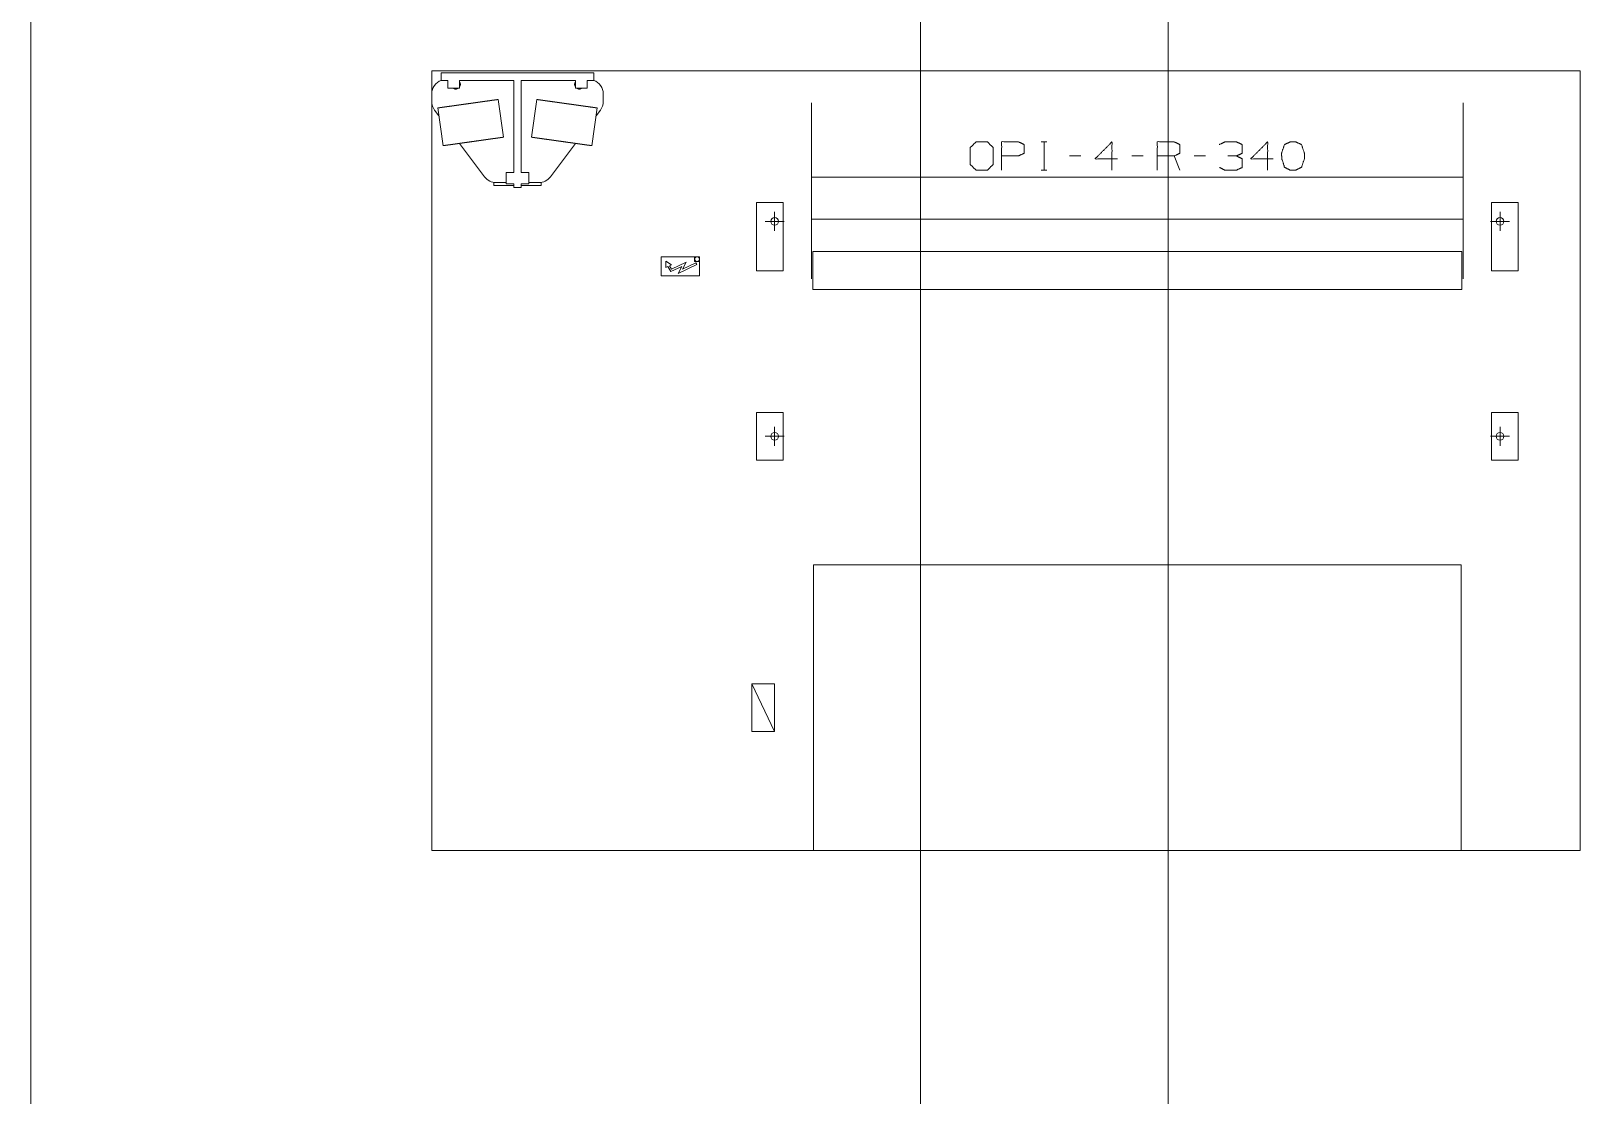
# Model space of a CAD drawing. Header units: millimetres. Extents: x 3056 to 110866, y 16649 to 58349.
# Drawn here: x 91386 to 99518, y 38066 to 43652 of the extents above; entities that cross this region are included whole.
import ezdxf

# ---------------------------------------------------------------- set-up
doc = ezdxf.new("R2010")
doc.units = ezdxf.units.MM
doc.layers.add('1', color=7, linetype='Continuous', true_color=0xffffff)

msp = doc.modelspace()

# ---------------------------------------------------------------- linework, layer by layer
at = {"layer": '1', "color": 143, "linetype": 'Continuous', "lineweight": 13}
for p, q in [((97356.5, 17870.4), (97356.5, 55303.3)), ((96056.5, 54873.3), (96056.5, 17870.4)), ((91386.5, 27999.3), (91386.5, 47349.3))]:
    msp.add_line(p, q, dxfattribs=at)
at = {"layer": '1', "color": 9, "linetype": 'Continuous', "lineweight": 13}
msp.add_line((91386.5, 27999.3), (91386.5, 47349.3), dxfattribs=at)
at = {"layer": '1', "color": 4, "linetype": 'Continuous', "lineweight": 13}
for p, q in [((93490.5, 39349.3), (93490.5, 43442.3)), ((93490.5, 39349.3), (93490.5, 43442.3)), ((93490.5, 43442.3), (99518.5, 43442.3)), ((93490.5, 43442.3), (99518.5, 43442.3)), ((94340.5, 43432.3), (93540.5, 43432.3)), ((93540.5, 43432.3), (93540.5, 43392.3)), ((94340.5, 43432.3), (94340.5, 43392.3)), ((99518.5, 43442.3), (99518.5, 39349.3)), ((99518.5, 43442.3), (99518.5, 39349.3)), ((93540.5, 43392.3), (93575.5, 43392.3)), ((93575.5, 43392.3), (93575.5, 43352.3)), ((93635.5, 43352.3), (93575.5, 43352.3)), ((93635.5, 43392.3), (93920.5, 43392.3)), ((93635.5, 43392.3), (93635.5, 43352.3)), ((93920.5, 43392.3), (93920.5, 42909.3)), ((93960.5, 43392.3), (94245.5, 43392.3)), ((93960.5, 43392.3), (93960.5, 42909.3)), ((94245.5, 43392.3), (94245.5, 43352.3)), ((94305.5, 43352.3), (94245.5, 43352.3)), ((94305.5, 43392.3), (94340.5, 43392.3)), ((94305.5, 43392.3), (94305.5, 43352.3)), ((93866.6, 43094.5), (93838.7, 43292.6)), ((94042.2, 43292.6), (94014.4, 43094.5)), ((94390.5, 43322.3), (94390.5, 43281.3)), ((93505.5, 43236.3), (93527.7, 43206.7)), ((93521.9, 43248.1), (93549.7, 43050)), ((94331.2, 43050), (94359.1, 43248.1)), ((94353.3, 43206.7), (94375.5, 43236.3)), ((93636.1, 43062.1), (93768, 42886.3)), ((94113, 42886.3), (94244.9, 43062.1)), ((96689.3, 43070), (96719, 43070)), ((96704.9, 43070), (96704.9, 42921.5)), ((96898.1, 42996.5), (96838.7, 42996.5)), ((97224.9, 42996.5), (97165.6, 42996.5)), ((97418.1, 42921.5), (97388.4, 42996.5)), ((97551.8, 42996.5), (97492.4, 42996.5)), ((93815.5, 42857.3), (93815.5, 42841.3)), ((93880.5, 42856.3), (93828, 42856.3)), ((93920.5, 42909.3), (93880.5, 42909.3)), ((93880.5, 42909.3), (93880.5, 42849.3)), ((93960.5, 42909.3), (94000.5, 42909.3)), ((94000.5, 42909.3), (94000.5, 42849.3)), ((94053, 42856.3), (94000.5, 42856.3)), ((94065.5, 42857.3), (94065.5, 42841.3)), ((98904.5, 42884), (95484.5, 42884)), ((96689.3, 42921.5), (96719, 42921.5)), ((93815.5, 42841.3), (93920.5, 42841.3)), ((93920.5, 42849.3), (93880.5, 42849.3)), ((93920.5, 42849.3), (93920.5, 42831.3)), ((93960.5, 42831.3), (93920.5, 42831.3)), ((93960.5, 42849.3), (93960.5, 42831.3)), ((93960.5, 42849.3), (94000.5, 42849.3)), ((93960.5, 42841.3), (94065.5, 42841.3)), ((95195.5, 42392.3), (95195.5, 42752.3)), ((95195.5, 42752.3), (95336, 42752.3)), ((95290.5, 42702.3), (95290.5, 42602.3)), ((95336, 42752.3), (95336, 42392.3)), ((99053, 42392.3), (99053, 42752.3)), ((99053, 42752.3), (99193, 42752.3)), ((99098.5, 42702.3), (99098.5, 42602.3)), ((99193, 42752.3), (99193, 42392.3)), ((95240.5, 42652.3), (95340.5, 42652.3)), ((95484.5, 42664.9), (98904.5, 42664.9)), ((99048.5, 42652.3), (99148.5, 42652.3)), ((94695.5, 42467.3), (94895.5, 42467.3)), ((94695.5, 42367.3), (94695.5, 42467.3)), ((94870.5, 42442.3), (94870.5, 42467.3)), ((94895.5, 42467.3), (94895.5, 42367.3)), ((95490.5, 42294.3), (95490.5, 42494.3)), ((95490.5, 42494.3), (98898.5, 42494.3)), ((98898.5, 42494.3), (98898.5, 42294.3)), ((94749.6, 42425.1), (94718.9, 42444.3)), ((94718.9, 42410.8), (94718.9, 42444.3)), ((94718.9, 42410.8), (94729.5, 42415.8)), ((94744.8, 42389), (94729.5, 42415.8)), ((94738.6, 42420), (94749.6, 42425.1)), ((94748.9, 42401.9), (94738.6, 42420)), ((94802.9, 42416.2), (94744.8, 42389)), ((94748.9, 42401.9), (94825.8, 42438)), ((94882.2, 42425.9), (94783.5, 42379.6)), ((94783.5, 42379.6), (94802.9, 42416.2)), ((94806.4, 42401.4), (94825.8, 42438)), ((94877.6, 42434.8), (94806.4, 42401.4)), ((94895.5, 42442.3), (94870.5, 42442.3)), ((94882.2, 42425.9), (94877.6, 42434.8)), ((95336, 42392.3), (95195.5, 42392.3)), ((99193, 42392.3), (99053, 42392.3)), ((94895.5, 42367.3), (94695.5, 42367.3)), ((98898.5, 42294.3), (95490.5, 42294.3)), ((95195.5, 41649.3), (95336, 41649.3)), ((95195.5, 41399.3), (95195.5, 41649.3)), ((95336, 41649.3), (95336, 41399.3)), ((99053, 41399.3), (99053, 41649.3)), ((99053, 41649.3), (99193, 41649.3)), ((99193, 41649.3), (99193, 41399.3)), ((95290.5, 41574.3), (95290.5, 41474.3)), ((99098.5, 41574.3), (99098.5, 41474.3)), ((95240.5, 41524.3), (95340.5, 41524.3)), ((99048.5, 41524.3), (99148.5, 41524.3)), ((95336, 41399.3), (95195.5, 41399.3)), ((99193, 41399.3), (99053, 41399.3)), ((98894.5, 40849.3), (95494.5, 40849.3)), ((95170.5, 40224.3), (95290.5, 39974.3)), ((95170.5, 40224.3), (95290.5, 40224.3)), ((95170.5, 39974.3), (95170.5, 40224.3)), ((95290.5, 40224.3), (95290.5, 39974.3)), ((95290.5, 39974.3), (95170.5, 39974.3)), ((99518.5, 39349.3), (93490.5, 39349.3)), ((99518.5, 39349.3), (93490.5, 39349.3))]:
    msp.add_line(p, q, dxfattribs=at)
for centre, radius in [((95290.5, 42652.3), 20), ((99098.5, 42652.3), 20), ((94883, 42454.8), 12.5), ((95290.5, 41524.3), 20), ((99098.5, 41524.3), 20)]:
    msp.add_circle(centre, radius, dxfattribs=at)
for centre, radius, start, end in [((93565.5, 43322.3), 75, 109.47234, 180), ((93615.5, 43372.3), 25, 233.12812, 270), ((93615.5, 43372.3), 25, 270, 306.87188), ((93615.5, 43372.3), 25, 323.13375, 36.87188), ((94265.5, 43372.3), 25, 143.12812, 216.86625), ((94265.5, 43372.3), 25, 233.12812, 270), ((94265.5, 43372.3), 25, 270, 306.87188), ((94315.5, 43322.3), 75, 0, 70.52766), ((93565.5, 43281.3), 75, 180, 216.8699), ((94315.5, 43281.3), 75, 323.1301, 0), ((93828, 42931.3), 75, 216.8699, 270), ((94053, 42931.3), 75, 270, 323.1301)]:
    msp.add_arc(centre, radius, start, end, dxfattribs=at)
for points, knots in [([(93838.7, 43292.6), (93838.7, 43292.6), (93838.6, 43292.6), (93838.5, 43292.6), (93838.3, 43292.5), (93837.8, 43292.5), (93837.1, 43292.4), (93836.2, 43292.2), (93835.1, 43292.1), (93834.5, 43292), (93833.8, 43291.9), (93833.1, 43291.8), (93832.3, 43291.7), (93830.6, 43291.5), (93828.7, 43291.2), (93827.7, 43291), (93826.7, 43290.9), (93824.4, 43290.6), (93823.2, 43290.4), (93822, 43290.2), (93819.4, 43289.9), (93818, 43289.7), (93816.6, 43289.5), (93813.6, 43289.1), (93812, 43288.8), (93808.8, 43288.4), (93807.1, 43288.2), (93803.7, 43287.7), (93801.9, 43287.4), (93798.1, 43286.9), (93796.3, 43286.6), (93794.3, 43286.3), (93792.3, 43286.1), (93788.3, 43285.5), (93784.1, 43284.9), (93779.7, 43284.3), (93775.2, 43283.7), (93773, 43283.3), (93770.7, 43283), (93766, 43282.4), (93763.6, 43282), (93758.7, 43281.3), (93756.2, 43281), (93751.2, 43280.3), (93748.7, 43279.9), (93743.5, 43279.2), (93740.9, 43278.8), (93738.3, 43278.5), (93733, 43277.7), (93730.3, 43277.4), (93727.6, 43277), (93722.2, 43276.2), (93719.5, 43275.8), (93714, 43275.1), (93711.2, 43274.7), (93705.6, 43273.9), (93702.8, 43273.5), (93700, 43273.1), (93694.4, 43272.3), (93688.8, 43271.5), (93683.1, 43270.7), (93677.5, 43269.9), (93674.6, 43269.5), (93669, 43268.7), (93666.2, 43268.3), (93663.4, 43267.9), (93657.8, 43267.2), (93655, 43266.8), (93652.2, 43266.4), (93646.6, 43265.6), (93643.9, 43265.2), (93641.1, 43264.8), (93638.4, 43264.4), (93635.7, 43264.1), (93633, 43263.7), (93627.6, 43262.9), (93624.9, 43262.5), (93622.3, 43262.2), (93617.1, 43261.4), (93614.5, 43261.1), (93611.9, 43260.7), (93609.4, 43260.4), (93606.9, 43260), (93601.9, 43259.3), (93597, 43258.6), (93594.6, 43258.3), (93589.9, 43257.6), (93585.3, 43257), (93583.1, 43256.7), (93578.7, 43256.1), (93576.5, 43255.7), (93574.4, 43255.4), (93572.3, 43255.2), (93570.3, 43254.9), (93566.3, 43254.3), (93562.4, 43253.8), (93560.6, 43253.5), (93556.9, 43253), (93555.2, 43252.7), (93551.8, 43252.3), (93550.2, 43252), (93548.6, 43251.8), (93545.5, 43251.4), (93542.6, 43251), (93541.2, 43250.8), (93539.9, 43250.6), (93537.4, 43250.2), (93536.2, 43250.1), (93535, 43249.9), (93533.9, 43249.8), (93531.8, 43249.5), (93530, 43249.2), (93529.1, 43249.1), (93528.3, 43249), (93526.8, 43248.8), (93526.1, 43248.7), (93525.5, 43248.6), (93524.9, 43248.5), (93524.4, 43248.4), (93523.9, 43248.3), (93523.5, 43248.3), (93523.1, 43248.2), (93522.8, 43248.2), (93522.5, 43248.2), (93522.3, 43248.1), (93522, 43248.1), (93521.9, 43248.1), (93521.9, 43248.1)], [0, 0, 0.000167, 0.000301, 0.000802, 0.00127, 0.002872, 0.005077, 0.007949, 0.011422, 0.01346, 0.01553, 0.017901, 0.02024, 0.025583, 0.031528, 0.034801, 0.038041, 0.045188, 0.049029, 0.052869, 0.061152, 0.065561, 0.070002, 0.079354, 0.08433, 0.094516, 0.099727, 0.110681, 0.116392, 0.128081, 0.134059, 0.140238, 0.14645, 0.159275, 0.172567, 0.18626, 0.200355, 0.207602, 0.214848, 0.229677, 0.237259, 0.252622, 0.260371, 0.276201, 0.28425, 0.300481, 0.308663, 0.316946, 0.333679, 0.342095, 0.350612, 0.367744, 0.376328, 0.393728, 0.402479, 0.420045, 0.428829, 0.437681, 0.455447, 0.473249, 0.491083, 0.508917, 0.517835, 0.53567, 0.544553, 0.553437, 0.571138, 0.579955, 0.588772, 0.606272, 0.614956, 0.62364, 0.632257, 0.640872, 0.649389, 0.666322, 0.674737, 0.683021, 0.69952, 0.707701, 0.715751, 0.723799, 0.731715, 0.747378, 0.762709, 0.770322, 0.785151, 0.799646, 0.806694, 0.820586, 0.827434, 0.834079, 0.840692, 0.847138, 0.859763, 0.871919, 0.877865, 0.889319, 0.894797, 0.905485, 0.910694, 0.915671, 0.925322, 0.934408, 0.938849, 0.942957, 0.950972, 0.954813, 0.958386, 0.961927, 0.968473, 0.974418, 0.97709, 0.979728, 0.98447, 0.986508, 0.988578, 0.990314, 0.992052, 0.993488, 0.994891, 0.996025, 0.997128, 0.99793, 0.998731, 0.999667, 0.999834, 1, 1]), ([(94359.1, 43248.1), (94359, 43248.1), (94359, 43248.1), (94358.8, 43248.1), (94358.7, 43248.1), (94358.4, 43248.2), (94358.2, 43248.2), (94357.8, 43248.2), (94357.5, 43248.3), (94357, 43248.3), (94356.6, 43248.4), (94356, 43248.5), (94355.5, 43248.6), (94354.8, 43248.7), (94354.2, 43248.8), (94353.4, 43248.9), (94352.7, 43249), (94351.8, 43249.1), (94350, 43249.3), (94349.1, 43249.5), (94347, 43249.8), (94345.9, 43249.9), (94344.8, 43250.1), (94343.6, 43250.2), (94342.3, 43250.4), (94341, 43250.6), (94338.3, 43251), (94336.9, 43251.2), (94333.9, 43251.6), (94332.4, 43251.8), (94330.8, 43252), (94329.1, 43252.3), (94325.7, 43252.7), (94324, 43253), (94320.4, 43253.5), (94316.6, 43254), (94314.6, 43254.3), (94312.7, 43254.6), (94310.6, 43254.9), (94306.5, 43255.4), (94304.4, 43255.7), (94302.2, 43256.1), (94297.8, 43256.7), (94293.3, 43257.3), (94288.7, 43258), (94283.9, 43258.6), (94279, 43259.3), (94276.6, 43259.7), (94271.6, 43260.4), (94269, 43260.7), (94266.5, 43261.1), (94263.9, 43261.4), (94261.3, 43261.8), (94256, 43262.5), (94253.3, 43262.9), (94248, 43263.7), (94245.3, 43264.1), (94239.8, 43264.8), (94237.1, 43265.2), (94234.3, 43265.6), (94228.8, 43266.4), (94226, 43266.8), (94223.2, 43267.2), (94217.6, 43267.9), (94214.8, 43268.3), (94212, 43268.7), (94206.3, 43269.5), (94203.5, 43269.9), (94197.8, 43270.7), (94192.2, 43271.5), (94189.4, 43271.9), (94183.7, 43272.7), (94180.9, 43273.1), (94178.1, 43273.5), (94172.5, 43274.3), (94169.7, 43274.7), (94167, 43275.1), (94161.5, 43275.8), (94156, 43276.6), (94153.3, 43277), (94150.6, 43277.4), (94147.9, 43277.7), (94145.3, 43278.1), (94140, 43278.8), (94137.4, 43279.2), (94132.3, 43279.9), (94127.2, 43280.6), (94122.3, 43281.3), (94119.8, 43281.7), (94115, 43282.4), (94110.3, 43283), (94108, 43283.3), (94105.7, 43283.7), (94101.2, 43284.3), (94096.9, 43284.9), (94092.7, 43285.5), (94088.6, 43286.1), (94084.7, 43286.6), (94080.9, 43287.2), (94079.1, 43287.4), (94077.3, 43287.7), (94073.8, 43288.2), (94072.2, 43288.4), (94068.9, 43288.8), (94065.9, 43289.3), (94064.4, 43289.5), (94061.6, 43289.9), (94059, 43290.2), (94056.5, 43290.6), (94055.4, 43290.7), (94054.3, 43290.9), (94052.2, 43291.2), (94051.3, 43291.3), (94050.3, 43291.5), (94048.6, 43291.7), (94047.9, 43291.8), (94047.1, 43291.9), (94046.5, 43292), (94045.8, 43292.1), (94045.3, 43292.2), (94044.7, 43292.2), (94044.3, 43292.3), (94043.8, 43292.4), (94043.5, 43292.4), (94043.1, 43292.5), (94042.9, 43292.5), (94042.6, 43292.5), (94042.5, 43292.6), (94042.3, 43292.6), (94042.3, 43292.6), (94042.2, 43292.6)], [0, 0, 0.000166, 0.000333, 0.000801, 0.001302, 0.00207, 0.002872, 0.004007, 0.005109, 0.006545, 0.007948, 0.009686, 0.011455, 0.013492, 0.015563, 0.017901, 0.020272, 0.022943, 0.028587, 0.031527, 0.038073, 0.041646, 0.045187, 0.049061, 0.052902, 0.057042, 0.065592, 0.070002, 0.079387, 0.084362, 0.089306, 0.094515, 0.105235, 0.110681, 0.122135, 0.134059, 0.14027, 0.14645, 0.152895, 0.165954, 0.172599, 0.179447, 0.193339, 0.207601, 0.222263, 0.237291, 0.252622, 0.260402, 0.276201, 0.284249, 0.292299, 0.30048, 0.308663, 0.325295, 0.333711, 0.350643, 0.359161, 0.37636, 0.385044, 0.393728, 0.411227, 0.420045, 0.428862, 0.446563, 0.455447, 0.46433, 0.482165, 0.491083, 0.50895, 0.526784, 0.535668, 0.553469, 0.562319, 0.571171, 0.588804, 0.597554, 0.606305, 0.623672, 0.640872, 0.649388, 0.657905, 0.666321, 0.674737, 0.69137, 0.699551, 0.715782, 0.731747, 0.747411, 0.755159, 0.770322, 0.785184, 0.79243, 0.799645, 0.81374, 0.827432, 0.840725, 0.853583, 0.865974, 0.877896, 0.883608, 0.889319, 0.900273, 0.905516, 0.915669, 0.925322, 0.930031, 0.938847, 0.947131, 0.954845, 0.958385, 0.961959, 0.968504, 0.971444, 0.974416, 0.97976, 0.982131, 0.98447, 0.98654, 0.988578, 0.990314, 0.992083, 0.993487, 0.994922, 0.996025, 0.997161, 0.997929, 0.99873, 0.99923, 0.999699, 0.999865, 1, 1]), ([(95484.5, 43274.5), (95484.5, 43274.4), (95484.5, 43274.1), (95484.5, 43273.8), (95484.5, 43273.2), (95484.5, 43272.4), (95484.5, 43271.4), (95484.5, 43270.2), (95484.5, 43268.7), (95484.5, 43267.1), (95484.5, 43265.3), (95484.5, 43263.3), (95484.5, 43261.1), (95484.5, 43258.6), (95484.5, 43256), (95484.5, 43253.2), (95484.5, 43250.2), (95484.5, 43247), (95484.5, 43243.6), (95484.5, 43240), (95484.5, 43236.2), (95484.5, 43232.3), (95484.5, 43228.1), (95484.5, 43223.8), (95484.5, 43219.3), (95484.5, 43214.6), (95484.5, 43209.7), (95484.5, 43204.6), (95484.5, 43199.4), (95484.5, 43194), (95484.5, 43188.4), (95484.5, 43182.7), (95484.5, 43176.8), (95484.5, 43170.7), (95484.5, 43164.5), (95484.5, 43158.1), (95484.5, 43151.5), (95484.5, 43144.8), (95484.5, 43141.4), (95484.5, 43134.5), (95484.5, 43127.4), (95484.5, 43120.2), (95484.5, 43112.8), (95484.5, 43105.3), (95484.5, 43097.7), (95484.5, 43089.9), (95484.5, 43082), (95484.5, 43078), (95484.5, 43069.9), (95484.5, 43061.7), (95484.5, 43053.4), (95484.5, 43045), (95484.5, 43040.7), (95484.5, 43032.1), (95484.5, 43023.4), (95484.5, 43014.6), (95484.5, 43005.7), (95484.5, 42996.7), (95484.5, 42987.7), (95484.5, 42978.5), (95484.5, 42969.2), (95484.5, 42959.9), (95484.5, 42950.5), (95484.5, 42941), (95484.5, 42936.2), (95484.5, 42926.7), (95484.5, 42917), (95484.5, 42907.3), (95484.5, 42897.6), (95484.5, 42887.7), (95484.5, 42877.9), (95484.5, 42868), (95484.5, 42858.1), (95484.5, 42848.1), (95484.5, 42838.1), (95484.5, 42833.1), (95484.5, 42823.1), (95484.5, 42813), (95484.5, 42802.9), (95484.5, 42792.9), (95484.5, 42782.8), (95484.5, 42772.7), (95484.5, 42762.6), (95484.5, 42752.5), (95484.5, 42742.4), (95484.5, 42732.4), (95484.5, 42722.3), (95484.5, 42712.3), (95484.5, 42702.3), (95484.5, 42692.3), (95484.5, 42682.4), (95484.5, 42672.5), (95484.5, 42662.6), (95484.5, 42652.8), (95484.5, 42643), (95484.5, 42633.3), (95484.5, 42623.7), (95484.5, 42614.1), (95484.5, 42604.6), (95484.5, 42595.1), (95484.5, 42585.7), (95484.5, 42576.4), (95484.5, 42567.2), (95484.5, 42562.6), (95484.5, 42553.5), (95484.5, 42544.5), (95484.5, 42535.6), (95484.5, 42526.8), (95484.5, 42518.1), (95484.5, 42509.5), (95484.5, 42505.2), (95484.5, 42496.7), (95484.5, 42488.4), (95484.5, 42480.2), (95484.5, 42472.1), (95484.5, 42464.1), (95484.5, 42460.2), (95484.5, 42452.4), (95484.5, 42444.7), (95484.5, 42437.2), (95484.5, 42429.8), (95484.5, 42422.6), (95484.5, 42415.5), (95484.5, 42408.6), (95484.5, 42401.8), (95484.5, 42395.1), (95484.5, 42388.6), (95484.5, 42382.3), (95484.5, 42376.1), (95484.5, 42370.1), (95484.5, 42364.2), (95484.5, 42358.5), (95484.5, 42353), (95484.5, 42350.3)], [0, 0, 0.000109, 0.000441, 0.000716, 0.001377, 0.002256, 0.003358, 0.004678, 0.006215, 0.00797, 0.009943, 0.012133, 0.014538, 0.017157, 0.019989, 0.023032, 0.02629, 0.029754, 0.03343, 0.037309, 0.041395, 0.045686, 0.050175, 0.054868, 0.059758, 0.064842, 0.070121, 0.075592, 0.081255, 0.087104, 0.093136, 0.099352, 0.105747, 0.112321, 0.119068, 0.125988, 0.133077, 0.140331, 0.143999, 0.151497, 0.159155, 0.166968, 0.174935, 0.183049, 0.191308, 0.199711, 0.208254, 0.212594, 0.221337, 0.230212, 0.23921, 0.248335, 0.252927, 0.262228, 0.271644, 0.281169, 0.2908, 0.300531, 0.310362, 0.320288, 0.330302, 0.340403, 0.350583, 0.360844, 0.366012, 0.376378, 0.386813, 0.397309, 0.407867, 0.418477, 0.429136, 0.439843, 0.45059, 0.461375, 0.472191, 0.477605, 0.488464, 0.499343, 0.510239, 0.521147, 0.532063, 0.542982, 0.553901, 0.564815, 0.57572, 0.58661, 0.597484, 0.608331, 0.619153, 0.62994, 0.640693, 0.651406, 0.662074, 0.672692, 0.683256, 0.693763, 0.704207, 0.714585, 0.724894, 0.735126, 0.745278, 0.75535, 0.76533, 0.770277, 0.78012, 0.789868, 0.799513, 0.809053, 0.81848, 0.827799, 0.832428, 0.841569, 0.850588, 0.85948, 0.868243, 0.876872, 0.881121, 0.88954, 0.897823, 0.905956, 0.913944, 0.921777, 0.929458, 0.936979, 0.944339, 0.951534, 0.958562, 0.965419, 0.972104, 0.978614, 0.984947, 0.991096, 0.997063, 1, 1]), ([(98904.5, 42774.5), (98904.5, 42784.7), (98904.5, 42794.9), (98904.5, 42805.1), (98904.5, 42815.2), (98904.5, 42825.4), (98904.5, 42835.5), (98904.5, 42845.7), (98904.5, 42855.7), (98904.5, 42865.8), (98904.5, 42875.8), (98904.5, 42885.8), (98904.5, 42895.7), (98904.5, 42905.5), (98904.5, 42915.4), (98904.5, 42925.1), (98904.5, 42930), (98904.5, 42939.6), (98904.5, 42949.2), (98904.5, 42958.7), (98904.5, 42968.2), (98904.5, 42977.5), (98904.5, 42982.2), (98904.5, 42991.4), (98904.5, 43000.6), (98904.5, 43009.6), (98904.5, 43018.6), (98904.5, 43027.4), (98904.5, 43031.8), (98904.5, 43040.5), (98904.5, 43049.1), (98904.5, 43057.5), (98904.5, 43065.9), (98904.5, 43070), (98904.5, 43078.2), (98904.5, 43086.2), (98904.5, 43094.1), (98904.5, 43101.9), (98904.5, 43109.6), (98904.5, 43117.1), (98904.5, 43124.4), (98904.5, 43128), (98904.5, 43135.2), (98904.5, 43142.2), (98904.5, 43149), (98904.5, 43155.7), (98904.5, 43162.2), (98904.5, 43168.5), (98904.5, 43174.7), (98904.5, 43180.8), (98904.5, 43186.6), (98904.5, 43192.3), (98904.5, 43197.8), (98904.5, 43203.2), (98904.5, 43208.3), (98904.5, 43213.3), (98904.5, 43218.1), (98904.5, 43222.7), (98904.5, 43227.1), (98904.5, 43231.4), (98904.5, 43235.4), (98904.5, 43239.3), (98904.5, 43242.9), (98904.5, 43246.4), (98904.5, 43249.7), (98904.5, 43252.8), (98904.5, 43255.6), (98904.5, 43257), (98904.5, 43259.6), (98904.5, 43262), (98904.5, 43264.1), (98904.5, 43266.1), (98904.5, 43267.8), (98904.5, 43269.4), (98904.5, 43270.1), (98904.5, 43271.3), (98904.5, 43272.4), (98904.5, 43273.2), (98904.5, 43273.8), (98904.5, 43274.2), (98904.5, 43274.4), (98904.5, 43274.5)], [0, 0, 0.020399, 0.040788, 0.061161, 0.081508, 0.101822, 0.122095, 0.142314, 0.162476, 0.182568, 0.202587, 0.22252, 0.242359, 0.262102, 0.281734, 0.301245, 0.310939, 0.330259, 0.349446, 0.368486, 0.387372, 0.406094, 0.415413, 0.433886, 0.452174, 0.470271, 0.488178, 0.505879, 0.514621, 0.532004, 0.549165, 0.566098, 0.582794, 0.59108, 0.60741, 0.623492, 0.639309, 0.654861, 0.670143, 0.68514, 0.699856, 0.707069, 0.721346, 0.735321, 0.748995, 0.762351, 0.775389, 0.788111, 0.800498, 0.812558, 0.824274, 0.835651, 0.846679, 0.857358, 0.867676, 0.877635, 0.887229, 0.896452, 0.9053, 0.913777, 0.921868, 0.929578, 0.936902, 0.943834, 0.950375, 0.956518, 0.962265, 0.965043, 0.970187, 0.974928, 0.979267, 0.983194, 0.986713, 0.989824, 0.991168, 0.993661, 0.99574, 0.997402, 0.998651, 0.999481, 0.999794, 1, 1]), ([(93866.6, 43094.5), (93866.5, 43094.5), (93866.5, 43094.5), (93866.3, 43094.5), (93866.2, 43094.5), (93865.9, 43094.4), (93865.7, 43094.4), (93865, 43094.3), (93864.1, 43094.2), (93863, 43094), (93862.3, 43093.9), (93861.6, 43093.9), (93860.9, 43093.7), (93860.2, 43093.6), (93858.5, 43093.4), (93856.6, 43093.1), (93855.5, 43093), (93854.5, 43092.8), (93852.3, 43092.5), (93851, 43092.4), (93848.5, 43092), (93847.2, 43091.8), (93845.8, 43091.6), (93844.4, 43091.4), (93841.4, 43091), (93839.8, 43090.8), (93836.6, 43090.3), (93835, 43090.1), (93831.5, 43089.6), (93829.7, 43089.4), (93826, 43088.8), (93824.1, 43088.6), (93822.1, 43088.3), (93820.2, 43088), (93816.1, 43087.4), (93811.9, 43086.9), (93807.5, 43086.2), (93803.1, 43085.6), (93800.8, 43085.3), (93798.5, 43085), (93793.8, 43084.3), (93791.4, 43084), (93786.5, 43083.3), (93784.1, 43082.9), (93779, 43082.2), (93776.5, 43081.9), (93771.4, 43081.2), (93768.8, 43080.8), (93766.1, 43080.4), (93760.8, 43079.7), (93758.2, 43079.3), (93755.5, 43078.9), (93750, 43078.2), (93747.3, 43077.8), (93741.8, 43077), (93739, 43076.6), (93733.5, 43075.8), (93727.9, 43075), (93725.1, 43074.7), (93719.4, 43073.9), (93713.8, 43073.1), (93711, 43072.7), (93705.3, 43071.9), (93702.5, 43071.5), (93696.8, 43070.7), (93694, 43070.3), (93691.2, 43069.9), (93685.6, 43069.1), (93680, 43068.3), (93677.2, 43067.9), (93674.5, 43067.5), (93668.9, 43066.8), (93663.5, 43066), (93660.8, 43065.6), (93655.4, 43064.9), (93652.8, 43064.5), (93650.1, 43064.1), (93644.9, 43063.4), (93642.3, 43063), (93639.8, 43062.7), (93637.2, 43062.3), (93634.7, 43062), (93629.7, 43061.3), (93627.3, 43060.9), (93622.5, 43060.2), (93617.8, 43059.6), (93613.2, 43058.9), (93610.9, 43058.6), (93606.5, 43058), (93604.4, 43057.7), (93602.3, 43057.4), (93600.2, 43057.1), (93596.1, 43056.5), (93594.1, 43056.3), (93590.3, 43055.7), (93588.4, 43055.4), (93584.8, 43054.9), (93583, 43054.7), (93579.6, 43054.2), (93578, 43054), (93576.4, 43053.8), (93573.3, 43053.3), (93570.5, 43052.9), (93569.1, 43052.7), (93567.8, 43052.5), (93565.2, 43052.2), (93564, 43052), (93562.9, 43051.9), (93561.7, 43051.7), (93559.7, 43051.4), (93557.8, 43051.1), (93556.9, 43051), (93556.1, 43050.9), (93554.6, 43050.7), (93554, 43050.6), (93553.3, 43050.5), (93552.8, 43050.4), (93552.2, 43050.4), (93551.7, 43050.3), (93551.3, 43050.2), (93550.9, 43050.2), (93550.6, 43050.1), (93550.3, 43050.1), (93550.1, 43050.1), (93549.8, 43050), (93549.7, 43050), (93549.7, 43050)], [0, 0, 0.000167, 0.000301, 0.000801, 0.001269, 0.002071, 0.002872, 0.005077, 0.007949, 0.011422, 0.01346, 0.01553, 0.017901, 0.02024, 0.025583, 0.031528, 0.034801, 0.038041, 0.045188, 0.049028, 0.057011, 0.061151, 0.065561, 0.070002, 0.079354, 0.08433, 0.094516, 0.099727, 0.110681, 0.116392, 0.128081, 0.134059, 0.140238, 0.14645, 0.159275, 0.172567, 0.18626, 0.200355, 0.207601, 0.214848, 0.229677, 0.237259, 0.252622, 0.260371, 0.276201, 0.284249, 0.300481, 0.308663, 0.316946, 0.333679, 0.342095, 0.350612, 0.367744, 0.376328, 0.393728, 0.402479, 0.420012, 0.437679, 0.446563, 0.464331, 0.482133, 0.491083, 0.508917, 0.517835, 0.53567, 0.544553, 0.553437, 0.571138, 0.588771, 0.597522, 0.606272, 0.623639, 0.640872, 0.649389, 0.666322, 0.674737, 0.683021, 0.69952, 0.707701, 0.715751, 0.723799, 0.731715, 0.747378, 0.755127, 0.770322, 0.785151, 0.799646, 0.806692, 0.820586, 0.827434, 0.834079, 0.840692, 0.85355, 0.85973, 0.871919, 0.877865, 0.889319, 0.894797, 0.905485, 0.910694, 0.915671, 0.925322, 0.934408, 0.938849, 0.942958, 0.950972, 0.954813, 0.958387, 0.961927, 0.968473, 0.974418, 0.97709, 0.979728, 0.98447, 0.986507, 0.988578, 0.990314, 0.992052, 0.993488, 0.994891, 0.996025, 0.997128, 0.99793, 0.998731, 0.999667, 0.999834, 1, 1]), ([(94331.3, 43050), (94331.2, 43050), (94331.2, 43050), (94331, 43050), (94330.9, 43050.1), (94330.6, 43050.1), (94330.4, 43050.1), (94330, 43050.2), (94329.6, 43050.2), (94329.2, 43050.3), (94328.7, 43050.4), (94328.2, 43050.4), (94327.6, 43050.5), (94327, 43050.6), (94326.3, 43050.7), (94325.6, 43050.8), (94324.8, 43050.9), (94324, 43051), (94322.2, 43051.3), (94321.3, 43051.4), (94319.2, 43051.7), (94318.1, 43051.9), (94316.9, 43052), (94315.7, 43052.2), (94314.5, 43052.4), (94313.2, 43052.5), (94310.5, 43052.9), (94309.1, 43053.1), (94306.1, 43053.5), (94304.5, 43053.8), (94303, 43054), (94301.3, 43054.2), (94297.9, 43054.7), (94296.2, 43054.9), (94292.6, 43055.4), (94288.8, 43056), (94286.8, 43056.3), (94284.9, 43056.5), (94282.8, 43056.8), (94278.7, 43057.4), (94276.6, 43057.7), (94274.4, 43058), (94270, 43058.6), (94267.8, 43058.9), (94265.5, 43059.3), (94260.8, 43059.9), (94256.1, 43060.6), (94253.7, 43060.9), (94251.2, 43061.3), (94248.7, 43061.6), (94243.7, 43062.3), (94241.2, 43062.7), (94238.6, 43063), (94236, 43063.4), (94233.5, 43063.8), (94228.2, 43064.5), (94225.5, 43064.9), (94220.1, 43065.6), (94214.7, 43066.4), (94212, 43066.8), (94206.5, 43067.5), (94203.7, 43067.9), (94201, 43068.3), (94195.4, 43069.1), (94189.8, 43069.9), (94186.9, 43070.3), (94184.1, 43070.7), (94178.5, 43071.5), (94175.6, 43071.9), (94172.8, 43072.3), (94167.2, 43073.1), (94161.5, 43073.9), (94155.9, 43074.7), (94150.3, 43075.4), (94144.7, 43076.2), (94141.9, 43076.6), (94139.1, 43077), (94133.6, 43077.8), (94128.2, 43078.5), (94125.5, 43078.9), (94122.8, 43079.3), (94120.1, 43079.7), (94117.4, 43080.1), (94112.2, 43080.8), (94109.6, 43081.2), (94104.4, 43081.9), (94099.4, 43082.6), (94094.4, 43083.3), (94092, 43083.6), (94087.2, 43084.3), (94084.8, 43084.6), (94080.2, 43085.3), (94077.9, 43085.6), (94073.4, 43086.2), (94069.1, 43086.9), (94064.8, 43087.4), (94060.8, 43088), (94056.8, 43088.6), (94053.1, 43089.1), (94051.3, 43089.4), (94049.4, 43089.6), (94047.7, 43089.9), (94044.3, 43090.3), (94041.1, 43090.8), (94038, 43091.2), (94035.2, 43091.6), (94033.8, 43091.8), (94032.4, 43092), (94029.9, 43092.4), (94028.7, 43092.5), (94027.6, 43092.7), (94026.4, 43092.8), (94024.4, 43093.1), (94023.4, 43093.3), (94022.5, 43093.4), (94020.8, 43093.6), (94020, 43093.7), (94019.3, 43093.9), (94018.6, 43093.9), (94018, 43094), (94017.4, 43094.1), (94016.9, 43094.2), (94016.4, 43094.2), (94016, 43094.3), (94015.6, 43094.4), (94015.3, 43094.4), (94015, 43094.4), (94014.8, 43094.5), (94014.6, 43094.5), (94014.5, 43094.5), (94014.4, 43094.5), (94014.4, 43094.5)], [0, 0, 0.000133, 0.000301, 0.000768, 0.001269, 0.002037, 0.002839, 0.003975, 0.005076, 0.006512, 0.007915, 0.009686, 0.011422, 0.01346, 0.01553, 0.017869, 0.02024, 0.022911, 0.028555, 0.031495, 0.038041, 0.041615, 0.045155, 0.04903, 0.052871, 0.057011, 0.065562, 0.069971, 0.079356, 0.084332, 0.089276, 0.094485, 0.105206, 0.110652, 0.122107, 0.13403, 0.140242, 0.146422, 0.152867, 0.165927, 0.172572, 0.17942, 0.193314, 0.20036, 0.207575, 0.222237, 0.237267, 0.244848, 0.252597, 0.260378, 0.276177, 0.284226, 0.292275, 0.300457, 0.30864, 0.325273, 0.333689, 0.350622, 0.367724, 0.376341, 0.393708, 0.402458, 0.411209, 0.428843, 0.446544, 0.455429, 0.464313, 0.482148, 0.491066, 0.500016, 0.517851, 0.535686, 0.553455, 0.571157, 0.58879, 0.597541, 0.606292, 0.623659, 0.64086, 0.649377, 0.657894, 0.66631, 0.674727, 0.691359, 0.699541, 0.715774, 0.731738, 0.747403, 0.755151, 0.770315, 0.777762, 0.792425, 0.799638, 0.813734, 0.827427, 0.84072, 0.853578, 0.865969, 0.877892, 0.883604, 0.889348, 0.894793, 0.905513, 0.915667, 0.925319, 0.934437, 0.938846, 0.942987, 0.95097, 0.954843, 0.958384, 0.961957, 0.968503, 0.971443, 0.974416, 0.979759, 0.982131, 0.98447, 0.986539, 0.988577, 0.990314, 0.992083, 0.993486, 0.994922, 0.996025, 0.99716, 0.997962, 0.998731, 0.999231, 0.999699, 0.999865, 1, 1]), ([(96348.4, 42921.5), (96407.8, 42921.5), (96437.4, 42951.2), (96437.4, 43040.3), (96407.8, 43070), (96348.4, 43070), (96317.1, 43040.3), (96317.1, 42951.2), (96348.4, 42921.5)], [0, 0, 0.127123, 0.217013, 0.407709, 0.497598, 0.624721, 0.717013, 0.907709, 1, 1]), ([(96482.1, 42921.5), (96482.1, 43070), (96571.2, 43070), (96600.9, 43055.9), (96600.9, 43010.6), (96569.6, 42996.5), (96482.1, 42996.5)], [0, 0, 0.33933, 0.542944, 0.618037, 0.721622, 0.799966, 1, 1]), ([(97091.2, 42980.9), (96972.4, 42980.9), (97061.5, 43070), (97061.5, 42921.5)], [0, 0, 0.302068, 0.622435, 1, 1]), ([(97299.3, 42921.5), (97299.3, 43070), (97388.4, 43070), (97418.1, 43055.9), (97418.1, 43010.6), (97388.4, 42996.5), (97299.3, 42996.5)], [0, 0, 0.339234, 0.542767, 0.617839, 0.721395, 0.796467, 1, 1]), ([(97715.3, 42996.5), (97744.9, 43010.6), (97744.9, 43055.9), (97715.3, 43070), (97654.3, 43070), (97624.6, 43055.9)], [0, 0, 0.160396, 0.381651, 0.542047, 0.839604, 1, 1]), ([(97908.4, 42980.9), (97789.6, 42980.9), (97878.7, 43070), (97878.7, 42921.5)], [0, 0, 0.302049, 0.622425, 1, 1]), ([(98026.5, 42921.5), (98056.2, 42937.2), (98071.8, 42980.9), (98071.8, 43010.6), (98056.2, 43055.9), (98026.5, 43070), (97996.8, 43070), (97967.1, 43055.9), (97951.5, 43010.6), (97953.1, 42980.9), (97967.1, 42937.2), (97996.8, 42921.5), (98026.5, 42921.5)], [0, 0, 0.076265, 0.18188, 0.249369, 0.358333, 0.433012, 0.500525, 0.575203, 0.684167, 0.75175, 0.856222, 0.932487, 1, 1]), ([(97626.2, 42935.6), (97654.3, 42921.5), (97715.3, 42921.5), (97744.9, 42935.6), (97744.9, 42980.9), (97715.3, 42996.5), (97669.9, 42996.5)], [0, 0, 0.126066, 0.370414, 0.502128, 0.683818, 0.818331, 1, 1]), ([(98904.5, 42350.3), (98904.5, 42355.7), (98904.5, 42361.4), (98904.5, 42367.1), (98904.5, 42373.1), (98904.5, 42379.2), (98904.5, 42385.5), (98904.5, 42392), (98904.5, 42398.6), (98904.5, 42405.3), (98904.5, 42412.2), (98904.5, 42419.3), (98904.5, 42426.5), (98904.5, 42433.8), (98904.5, 42441.3), (98904.5, 42448.9), (98904.5, 42452.8), (98904.5, 42460.6), (98904.5, 42468.6), (98904.5, 42476.6), (98904.5, 42484.8), (98904.5, 42493.2), (98904.5, 42501.6), (98904.5, 42510.1), (98904.5, 42518.8), (98904.5, 42527.5), (98904.5, 42536.4), (98904.5, 42540.8), (98904.5, 42549.9), (98904.5, 42554.4), (98904.5, 42563.5), (98904.5, 42572.8), (98904.5, 42582.1), (98904.5, 42591.5), (98904.5, 42600.9), (98904.5, 42610.5), (98904.5, 42620.1), (98904.5, 42629.7), (98904.5, 42639.4), (98904.5, 42649.2), (98904.5, 42659.1), (98904.5, 42668.9), (98904.5, 42678.9), (98904.5, 42688.8), (98904.5, 42698.8), (98904.5, 42708.8), (98904.5, 42718.9), (98904.5, 42729), (98904.5, 42739.1), (98904.5, 42744.1), (98904.5, 42754.2), (98904.5, 42759.3), (98904.5, 42769.4), (98904.5, 42774.5)], [0, 0, 0.012842, 0.026096, 0.039743, 0.053789, 0.068222, 0.083036, 0.098223, 0.113785, 0.129715, 0.145994, 0.162628, 0.179599, 0.196914, 0.214559, 0.232522, 0.241659, 0.260096, 0.278833, 0.297863, 0.317185, 0.336789, 0.35666, 0.3768, 0.397196, 0.417835, 0.438717, 0.449214, 0.470439, 0.481154, 0.502704, 0.524453, 0.546395, 0.568525, 0.590835, 0.613308, 0.635942, 0.658727, 0.681648, 0.704701, 0.727878, 0.751168, 0.774557, 0.798034, 0.821604, 0.845237, 0.868938, 0.892696, 0.916497, 0.928403, 0.952254, 0.964186, 0.988062, 1, 1]), ([(95494.5, 40849.3), (95494.5, 40849.2), (95494.5, 40848.9), (95494.5, 40848.4), (95494.5, 40848), (95494.5, 40847.2), (95494.5, 40846.2), (95494.5, 40844.9), (95494.5, 40843.5), (95494.5, 40841.9), (95494.5, 40840), (95494.5, 40838), (95494.5, 40835.8), (95494.5, 40833.3), (95494.5, 40830.7), (95494.5, 40827.8), (95494.5, 40824.8), (95494.5, 40821.5), (95494.5, 40818.1), (95494.5, 40814.5), (95494.5, 40810.6), (95494.5, 40806.6), (95494.5, 40802.4), (95494.5, 40800.2), (95494.5, 40795.7), (95494.5, 40791), (95494.5, 40786.1), (95494.5, 40781.1), (95494.5, 40775.8), (95494.5, 40773.1), (95494.5, 40767.5), (95494.5, 40761.8), (95494.5, 40755.9), (95494.5, 40752.9), (95494.5, 40746.7), (95494.5, 40740.4), (95494.5, 40733.9), (95494.5, 40727.2), (95494.5, 40720.3), (95494.5, 40713.3), (95494.5, 40706.1), (95494.5, 40698.7), (95494.5, 40691.2), (95494.5, 40683.5), (95494.5, 40675.6), (95494.5, 40667.6), (95494.5, 40659.4), (95494.5, 40651.1), (95494.5, 40642.6), (95494.5, 40634), (95494.5, 40625.2), (95494.5, 40616.3), (95494.5, 40611.8), (95494.5, 40602.7), (95494.5, 40593.4), (95494.5, 40584), (95494.5, 40574.5), (95494.5, 40564.8), (95494.5, 40555), (95494.5, 40550.1), (95494.5, 40540.1), (95494.5, 40530), (95494.5, 40519.8), (95494.5, 40509.5), (95494.5, 40499.1), (95494.5, 40488.5), (95494.5, 40483.2), (95494.5, 40472.5), (95494.5, 40461.7), (95494.5, 40450.8), (95494.5, 40439.8), (95494.5, 40428.7), (95494.5, 40417.5), (95494.5, 40406.2), (95494.5, 40394.9), (95494.5, 40383.4), (95494.5, 40371.9), (95494.5, 40360.3), (95494.5, 40348.7), (95494.5, 40336.9), (95494.5, 40325.1), (95494.5, 40319.2), (95494.5, 40307.3), (95494.5, 40295.4), (95494.5, 40283.4), (95494.5, 40271.4), (95494.5, 40259.3), (95494.5, 40247.1), (95494.5, 40235), (95494.5, 40222.7), (95494.5, 40216.6), (95494.5, 40204.4), (95494.5, 40192.1), (95494.5, 40179.7), (95494.5, 40167.4), (95494.5, 40155), (95494.5, 40142.7), (95494.5, 40130.3), (95494.5, 40117.9), (95494.5, 40105.5), (95494.5, 40099.3)], [0, 0, 0.000138, 0.000547, 0.001231, 0.001707, 0.002801, 0.004166, 0.005803, 0.007712, 0.009892, 0.012344, 0.015067, 0.018059, 0.021315, 0.024843, 0.028635, 0.032696, 0.037017, 0.041603, 0.046454, 0.051562, 0.056931, 0.062558, 0.065437, 0.071445, 0.07771, 0.084226, 0.090992, 0.098009, 0.101639, 0.109023, 0.11665, 0.12452, 0.128517, 0.136744, 0.145207, 0.153903, 0.162832, 0.17199, 0.181374, 0.190984, 0.200812, 0.210859, 0.221122, 0.231599, 0.242285, 0.253179, 0.264277, 0.275576, 0.287073, 0.298765, 0.310646, 0.316682, 0.328846, 0.341197, 0.353724, 0.366427, 0.379307, 0.392353, 0.398918, 0.412215, 0.425673, 0.439287, 0.453052, 0.466969, 0.481031, 0.488133, 0.502406, 0.516817, 0.531355, 0.546027, 0.560819, 0.575731, 0.590763, 0.605904, 0.621151, 0.636504, 0.651956, 0.667506, 0.683141, 0.698868, 0.706749, 0.7226, 0.738521, 0.754516, 0.770578, 0.786703, 0.802885, 0.81912, 0.835408, 0.843571, 0.859922, 0.876312, 0.892738, 0.909188, 0.925666, 0.942165, 0.958679, 0.975203, 0.991734, 1, 1]), ([(98894.5, 40099.3), (98894.5, 40111.7), (98894.5, 40124.1), (98894.5, 40136.5), (98894.5, 40148.9), (98894.5, 40161.2), (98894.5, 40173.6), (98894.5, 40185.9), (98894.5, 40198.2), (98894.5, 40210.5), (98894.5, 40222.7), (98894.5, 40235), (98894.5, 40247.1), (98894.5, 40259.3), (98894.5, 40271.4), (98894.5, 40283.4), (98894.5, 40295.4), (98894.5, 40307.3), (98894.5, 40319.2), (98894.5, 40331.1), (98894.5, 40342.8), (98894.5, 40354.5), (98894.5, 40366.1), (98894.5, 40377.7), (98894.5, 40389.2), (98894.5, 40400.6), (98894.5, 40406.2), (98894.5, 40417.5), (98894.5, 40423.1), (98894.5, 40434.3), (98894.5, 40445.3), (98894.5, 40456.3), (98894.5, 40467.1), (98894.5, 40477.9), (98894.5, 40488.5), (98894.5, 40499.1), (98894.5, 40509.5), (98894.5, 40519.8), (98894.5, 40530), (98894.5, 40540.1), (98894.5, 40550.1), (98894.5, 40560), (98894.5, 40569.7), (98894.5, 40574.5), (98894.5, 40584), (98894.5, 40593.4), (98894.5, 40602.7), (98894.5, 40611.8), (98894.5, 40616.3), (98894.5, 40625.2), (98894.5, 40629.6), (98894.5, 40638.3), (98894.5, 40646.9), (98894.5, 40655.3), (98894.5, 40659.4), (98894.5, 40667.6), (98894.5, 40675.6), (98894.5, 40683.5), (98894.5, 40691.2), (98894.5, 40698.7), (98894.5, 40706.1), (98894.5, 40713.3), (98894.5, 40720.3), (98894.5, 40727.2), (98894.5, 40733.9), (98894.5, 40740.4), (98894.5, 40746.7), (98894.5, 40752.9), (98894.5, 40758.9), (98894.5, 40761.8), (98894.5, 40767.5), (98894.5, 40773.1), (98894.5, 40778.4), (98894.5, 40783.6), (98894.5, 40788.6), (98894.5, 40791), (98894.5, 40795.7), (98894.5, 40800.2), (98894.5, 40804.5), (98894.5, 40808.7), (98894.5, 40810.6), (98894.5, 40814.5), (98894.5, 40818.1), (98894.5, 40821.5), (98894.5, 40824.8), (98894.5, 40827.8), (98894.5, 40829.3), (98894.5, 40832), (98894.5, 40833.3), (98894.5, 40835.8), (98894.5, 40838), (98894.5, 40840), (98894.5, 40841.9), (98894.5, 40843.5), (98894.5, 40844.9), (98894.5, 40846.2), (98894.5, 40847.2), (98894.5, 40848), (98894.5, 40848.4), (98894.5, 40848.9), (98894.5, 40849.2), (98894.5, 40849.3)], [0, 0, 0.016531, 0.033062, 0.049583, 0.06609, 0.082578, 0.099043, 0.115482, 0.13189, 0.148262, 0.164592, 0.18088, 0.197115, 0.213297, 0.229422, 0.245484, 0.261479, 0.2774, 0.293251, 0.309016, 0.324697, 0.340294, 0.355791, 0.371197, 0.386497, 0.401695, 0.409237, 0.424269, 0.431755, 0.446607, 0.461339, 0.475948, 0.490422, 0.504766, 0.518969, 0.533031, 0.546948, 0.560713, 0.574327, 0.587785, 0.601082, 0.614212, 0.627177, 0.633573, 0.646276, 0.658803, 0.671154, 0.683318, 0.689354, 0.701235, 0.707081, 0.718677, 0.730075, 0.741272, 0.746821, 0.757715, 0.768401, 0.778878, 0.789141, 0.799188, 0.809016, 0.818626, 0.82801, 0.837168, 0.846097, 0.854793, 0.863256, 0.871483, 0.879473, 0.88335, 0.890977, 0.898361, 0.905498, 0.912391, 0.91903, 0.92229, 0.928555, 0.934563, 0.94032, 0.945817, 0.948438, 0.953546, 0.958397, 0.962983, 0.967304, 0.971365, 0.973326, 0.976988, 0.978685, 0.981941, 0.984933, 0.987656, 0.990108, 0.992288, 0.994197, 0.995834, 0.997199, 0.998293, 0.998769, 0.999453, 0.999862, 1, 1]), ([(95494.5, 40099.3), (95494.5, 40086.9), (95494.5, 40074.5), (95494.5, 40062.1), (95494.5, 40049.7), (95494.5, 40037.4), (95494.5, 40025), (95494.5, 40012.7), (95494.5, 40000.4), (95494.5, 39988.1), (95494.5, 39975.9), (95494.5, 39963.6), (95494.5, 39951.5), (95494.5, 39939.3), (95494.5, 39927.2), (95494.5, 39915.2), (95494.5, 39903.2), (95494.5, 39891.2), (95494.5, 39879.4), (95494.5, 39867.5), (95494.5, 39855.8), (95494.5, 39849.9), (95494.5, 39838.3), (95494.5, 39826.7), (95494.5, 39815.2), (95494.5, 39809.4), (95494.5, 39798), (95494.5, 39786.7), (95494.5, 39775.5), (95494.5, 39764.3), (95494.5, 39753.3), (95494.5, 39742.3), (95494.5, 39731.5), (95494.5, 39720.7), (95494.5, 39710.1), (95494.5, 39704.8), (95494.5, 39694.3), (95494.5, 39683.9), (95494.5, 39673.7), (95494.5, 39668.6), (95494.5, 39658.5), (95494.5, 39648.5), (95494.5, 39638.6), (95494.5, 39628.9), (95494.5, 39624.1), (95494.5, 39614.6), (95494.5, 39605.2), (95494.5, 39595.9), (95494.5, 39586.8), (95494.5, 39577.8), (95494.5, 39569), (95494.5, 39560.3), (95494.5, 39551.7), (95494.5, 39543.3), (95494.5, 39535.1), (95494.5, 39527), (95494.5, 39519.1), (95494.5, 39511.3), (95494.5, 39503.7), (95494.5, 39496.2), (95494.5, 39492.5), (95494.5, 39485.3), (95494.5, 39478.3), (95494.5, 39471.4), (95494.5, 39464.7), (95494.5, 39458.2), (95494.5, 39451.9), (95494.5, 39445.7), (95494.5, 39439.7), (95494.5, 39436.8), (95494.5, 39431.1), (95494.5, 39425.5), (95494.5, 39420.2), (95494.5, 39415), (95494.5, 39410), (95494.5, 39405.2), (95494.5, 39402.9), (95494.5, 39398.4), (95494.5, 39394.1), (95494.5, 39389.9), (95494.5, 39386), (95494.5, 39382.3), (95494.5, 39378.7), (95494.5, 39377.1), (95494.5, 39373.8), (95494.5, 39370.8), (95494.5, 39367.9), (95494.5, 39365.3), (95494.5, 39364), (95494.5, 39361.7), (95494.5, 39359.5), (95494.5, 39358.6), (95494.5, 39356.7), (95494.5, 39355.1), (95494.5, 39353.7), (95494.5, 39352.4), (95494.5, 39351.4), (95494.5, 39350.6), (95494.5, 39350), (95494.5, 39349.6), (95494.5, 39349.3), (95494.5, 39349.3)], [0, 0, 0.016535, 0.033066, 0.049586, 0.066093, 0.082582, 0.099046, 0.115485, 0.131893, 0.148265, 0.164595, 0.180883, 0.197118, 0.2133, 0.229425, 0.245487, 0.261482, 0.277403, 0.29325, 0.309019, 0.3247, 0.332496, 0.348043, 0.363498, 0.378847, 0.386499, 0.401697, 0.416782, 0.431757, 0.446609, 0.461341, 0.475949, 0.490424, 0.504768, 0.518971, 0.526001, 0.539989, 0.553832, 0.567523, 0.574328, 0.587787, 0.601083, 0.614213, 0.627178, 0.633574, 0.646277, 0.658804, 0.671155, 0.683319, 0.695296, 0.707082, 0.718678, 0.730076, 0.741273, 0.752269, 0.763057, 0.77364, 0.784009, 0.794165, 0.804103, 0.809017, 0.818627, 0.828011, 0.837169, 0.846097, 0.854793, 0.863256, 0.871483, 0.879474, 0.883347, 0.890978, 0.898361, 0.905498, 0.912391, 0.919031, 0.925423, 0.928556, 0.934563, 0.940321, 0.945817, 0.951056, 0.956037, 0.960754, 0.962983, 0.967305, 0.971365, 0.975157, 0.978685, 0.980379, 0.983504, 0.986362, 0.987656, 0.990105, 0.992288, 0.994197, 0.995834, 0.997199, 0.998293, 0.999111, 0.999658, 0.999933, 1, 1]), ([(98894.5, 39349.3), (98894.5, 39349.4), (98894.5, 39349.7), (98894.5, 39350.2), (98894.5, 39350.6), (98894.5, 39351.4), (98894.5, 39352.4), (98894.5, 39353.7), (98894.5, 39355.1), (98894.5, 39355.8), (98894.5, 39357.6), (98894.5, 39359.5), (98894.5, 39361.7), (98894.5, 39364), (98894.5, 39365.3), (98894.5, 39367.9), (98894.5, 39370.8), (98894.5, 39373.8), (98894.5, 39377.1), (98894.5, 39378.7), (98894.5, 39382.3), (98894.5, 39386), (98894.5, 39388), (98894.5, 39392), (98894.5, 39396.2), (98894.5, 39400.6), (98894.5, 39405.2), (98894.5, 39410), (98894.5, 39415), (98894.5, 39417.5), (98894.5, 39422.8), (98894.5, 39428.2), (98894.5, 39433.9), (98894.5, 39439.7), (98894.5, 39445.7), (98894.5, 39451.9), (98894.5, 39458.2), (98894.5, 39464.7), (98894.5, 39471.4), (98894.5, 39478.3), (98894.5, 39485.3), (98894.5, 39492.5), (98894.5, 39499.9), (98894.5, 39507.4), (98894.5, 39515.1), (98894.5, 39523), (98894.5, 39531), (98894.5, 39539.2), (98894.5, 39547.5), (98894.5, 39556), (98894.5, 39564.6), (98894.5, 39573.4), (98894.5, 39582.3), (98894.5, 39586.8), (98894.5, 39595.9), (98894.5, 39600.5), (98894.5, 39609.9), (98894.5, 39619.3), (98894.5, 39624.1), (98894.5, 39633.8), (98894.5, 39643.6), (98894.5, 39653.5), (98894.5, 39663.5), (98894.5, 39668.6), (98894.5, 39678.8), (98894.5, 39689.1), (98894.5, 39694.3), (98894.5, 39704.8), (98894.5, 39715.4), (98894.5, 39726.1), (98894.5, 39736.9), (98894.5, 39747.8), (98894.5, 39758.8), (98894.5, 39769.9), (98894.5, 39775.5), (98894.5, 39786.7), (98894.5, 39798), (98894.5, 39809.4), (98894.5, 39820.9), (98894.5, 39832.5), (98894.5, 39844.1), (98894.5, 39849.9), (98894.5, 39861.7), (98894.5, 39873.4), (98894.5, 39885.3), (98894.5, 39897.2), (98894.5, 39909.2), (98894.5, 39921.2), (98894.5, 39933.3), (98894.5, 39939.3), (98894.5, 39951.5), (98894.5, 39963.6), (98894.5, 39975.9), (98894.5, 39988.1), (98894.5, 40000.4), (98894.5, 40012.7), (98894.5, 40025), (98894.5, 40037.4), (98894.5, 40049.7), (98894.5, 40062.1), (98894.5, 40068.3), (98894.5, 40080.7), (98894.5, 40093.1), (98894.5, 40099.3)], [0, 0, 0.000138, 0.000547, 0.001231, 0.001707, 0.002801, 0.004166, 0.005803, 0.007712, 0.008735, 0.011053, 0.013638, 0.016496, 0.019621, 0.021315, 0.024843, 0.028635, 0.032695, 0.037017, 0.039246, 0.043963, 0.048944, 0.051562, 0.056931, 0.062558, 0.068439, 0.074577, 0.080969, 0.087609, 0.090992, 0.098009, 0.105269, 0.112776, 0.120526, 0.128517, 0.136744, 0.145207, 0.153903, 0.162831, 0.171989, 0.181373, 0.190983, 0.200811, 0.210858, 0.221121, 0.231598, 0.242284, 0.253178, 0.264276, 0.275575, 0.287072, 0.298764, 0.310645, 0.316681, 0.328845, 0.334976, 0.347415, 0.36003, 0.366426, 0.379306, 0.392352, 0.405567, 0.418941, 0.425672, 0.439285, 0.453051, 0.460011, 0.473999, 0.488131, 0.502404, 0.516815, 0.531357, 0.546025, 0.560817, 0.568243, 0.583218, 0.598303, 0.613501, 0.628801, 0.644207, 0.659704, 0.667504, 0.683139, 0.698866, 0.714674, 0.730556, 0.746515, 0.762546, 0.778636, 0.7867, 0.802882, 0.819117, 0.835405, 0.851735, 0.868107, 0.884515, 0.900954, 0.917418, 0.933907, 0.950414, 0.958676, 0.9752, 0.991731, 1, 1])]:
    msp.add_open_spline(points, degree=1, knots=knots, dxfattribs=at)

doc.saveas('drawing.dxf')
